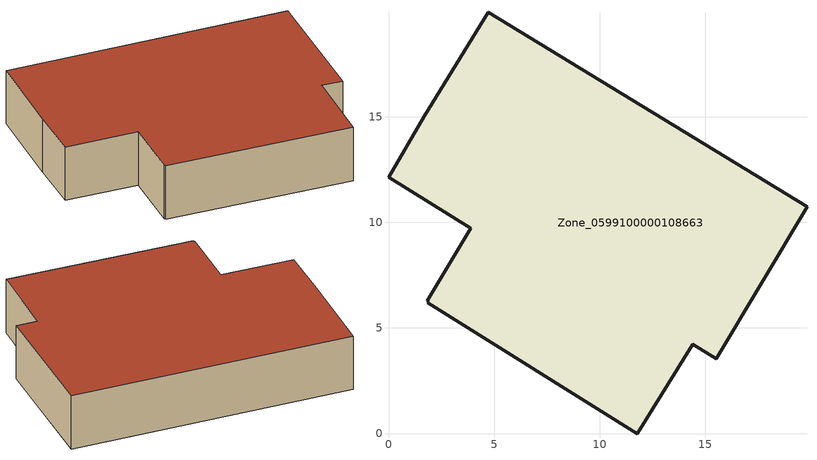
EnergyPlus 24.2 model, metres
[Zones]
Zone_0599100000108663
 floor ground (C_G): 0,12.13 1.7,15.02 4.72,19.94 19.82,10.73 15.53,3.53 14.4,4.22 11.79,0 1.86,6.19 1.9,6.25 1.83,6.3 3.9,9.71 z0
 wall outside (C_F): 1.7,15.02 0,12.13 3.9,9.71 1.83,6.3 1.9,6.25 1.86,6.19 11.79,0 14.4,4.22 15.53,3.53 19.82,10.73 4.72,19.94 1.7,15.02 z0:3.65
 roof outside (C_R): 1.86,6.19 11.79,0 14.4,4.22 15.53,3.53 19.82,10.73 4.72,19.94 1.7,15.02 0,12.13 3.9,9.71 1.83,6.3 1.9,6.25 z3.65
[BUILDING]
Pand.0599100000108663: North Axis=0; Terrain=City; Loads Convergence Tolerance Value=0.04; Temperature Convergence Tolerance Value=0.4; Solar Distribution=FullExterior; Maximum Number of Warmup Days=25; Minimum Number of Warmup Days=1
[Site:Location]
Rotterdam.The.Hague.AP_ZH_NLD Design_Conditions: Latitude=51.96; Longitude=4.45; Time Zone=1; Elevation=-4.5
[SITE:GROUNDTEMPERATURE:BUILDINGSURFACE]
18, 18, 18, 18, 18, 18, 18, 18, 18, 18, 18, 18
[MATERIAL] Thermal Absorptance=0.9; Solar Absorptance=0.7; Visible Absorptance=0.7
Name | Roughness | Thickness | Conductivity | Density | Specific Heat
G.D.1965-1974 | MediumSmooth | 0.15 | 0.882353 | 540 | 1210
F.D.1965-1974 | Rough | 0.3 | 0.697674 | 1920 | 840
R.D.1965-1974 | MediumRough | 0.2 | 0.232558 | 1500 | 1000
[CONSTRUCTION]
C_G: G.D.1965-1974
C_F: F.D.1965-1974
C_R: R.D.1965-1974
[ZONE]
Zone_0599100000108663: Type=1; Multiplier=1; Ceiling Height=Autocalculate; Volume=Autocalculate; Floor Area=autocalculate; Part of Total Floor Area=Yes
[ZONEINFILTRATION:DESIGNFLOWRATE]
Infil_Zone_0599100000108663: Zone or ZoneList or Space or SpaceList=Zone_0599100000108663; Schedule=AlwaysOn; Design Flow Rate Calculation Method=Flow/Area; Flow Rate per Floor Area=0.0042; Constant Term Coefficient=1; Temperature Term Coefficient=0; Velocity Term Coefficient=0; Velocity Squared Term Coefficient=0
[HVACTEMPLATE:ZONE:IDEALLOADSAIRSYSTEM]
Zone_0599100000108663: Maximum Heating Supply Air Temperature=50; Minimum Cooling Supply Air Temperature=13; Maximum Heating Supply Air Humidity Ratio=0.0156; Minimum Cooling Supply Air Humidity Ratio=0.0077; Heating Limit=NoLimit; Cooling Limit=NoLimit; Dehumidification Control Type=ConstantSensibleHeatRatio; Cooling Sensible Heat Ratio=0.7; Dehumidification Setpoint=60; Humidification Control Type=None; Humidification Setpoint=30; Outdoor Air Method=None; Outdoor Air Flow Rate per Person=0.00944; Outdoor Air Flow Rate per Zone Floor Area=0; Outdoor Air Flow Rate per Zone=0; Demand Controlled Ventilation Type=None; Outdoor Air Economizer Type=NoEconomizer; Heat Recovery Type=None; Sensible Heat Recovery Effectiveness=0.7; Latent Heat Recovery Effectiveness=0.65
[ZONECONTROL:THERMOSTAT]
ThermostatControl_Zone_0599100000108663: Zone or ZoneList=Zone_0599100000108663; Control Type Schedule=DualSetpointControlType; Control 1=Thermostat_Zone_0599100000108663; Temperature Difference Between Cutout And Setpoint=0
[THERMOSTATSETPOINT:DUALSETPOINT]
Thermostat_Zone_0599100000108663: Heating Setpoint Temperature Schedule=HeatingSetpoint_Zone_0599100000108663; Cooling Setpoint Temperature Schedule=CoolingSetpoint_Zone_0599100000108663
[SCHEDULE:COMPACT]
HeatingSetpoint_Zone_0599100000108663: Through: 12/31, For: AllDays, Until: 24:00, 21
CoolingSetpoint_Zone_0599100000108663: Through: 12/31, For: AllDays, Until: 24:00, 24
DualSetpointControlType: Through: 12/31, For: AllDays, Until: 24:00, 4
AlwaysOn: Through: 12/31, For: AllDays, Until: 24:00, 1
